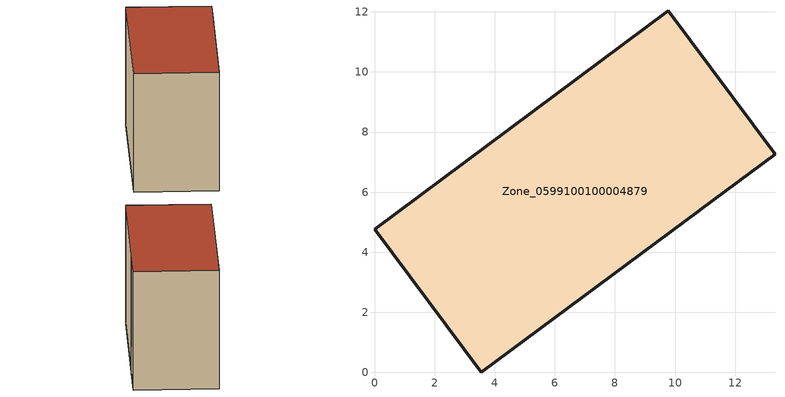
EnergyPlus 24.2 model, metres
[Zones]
Zone_0599100100004879
 floor ground (C_G): 13.33,7.25 10.84,5.41 10.82,5.39 3.55,0 0,4.77 9.77,12.04 z0
 wall outside (C_F): 10.84,5.41 13.33,7.25 9.77,12.04 0,4.77 3.55,0 10.82,5.39 10.84,5.41 z0:8.89
 roof outside (C_R): 10.82,5.39 10.84,5.41 13.33,7.25 9.77,12.04 0,4.77 3.55,0 z8.89
[BUILDING]
Pand.0599100100004879: North Axis=0; Terrain=City; Loads Convergence Tolerance Value=0.04; Temperature Convergence Tolerance Value=0.4; Solar Distribution=FullExterior; Maximum Number of Warmup Days=25; Minimum Number of Warmup Days=1
[Site:Location]
Rotterdam.The.Hague.AP_ZH_NLD Design_Conditions: Latitude=51.96; Longitude=4.45; Time Zone=1; Elevation=-4.5
[SITE:GROUNDTEMPERATURE:BUILDINGSURFACE]
18, 18, 18, 18, 18, 18, 18, 18, 18, 18, 18, 18
[MATERIAL] Thermal Absorptance=0.9; Solar Absorptance=0.7; Visible Absorptance=0.7
Name | Roughness | Thickness | Conductivity | Density | Specific Heat
G.TC.2006-2014 | MediumSmooth | 0.15 | 0.06 | 540 | 1210
F.TC.2006-2014 | Rough | 0.3 | 0.12 | 1920 | 840
R.TC.2006-2014 | MediumRough | 0.2 | 0.08 | 1500 | 1000
[CONSTRUCTION]
C_G: G.TC.2006-2014
C_F: F.TC.2006-2014
C_R: R.TC.2006-2014
[ZONE]
Zone_0599100100004879: Type=1; Multiplier=1; Ceiling Height=Autocalculate; Volume=Autocalculate; Floor Area=autocalculate; Part of Total Floor Area=Yes
[ZONEINFILTRATION:DESIGNFLOWRATE]
Infil_Zone_0599100100004879: Zone or ZoneList or Space or SpaceList=Zone_0599100100004879; Schedule=AlwaysOn; Design Flow Rate Calculation Method=Flow/Area; Flow Rate per Floor Area=0.0015; Constant Term Coefficient=1; Temperature Term Coefficient=0; Velocity Term Coefficient=0; Velocity Squared Term Coefficient=0
[HVACTEMPLATE:ZONE:IDEALLOADSAIRSYSTEM]
Zone_0599100100004879: Maximum Heating Supply Air Temperature=50; Minimum Cooling Supply Air Temperature=13; Maximum Heating Supply Air Humidity Ratio=0.0156; Minimum Cooling Supply Air Humidity Ratio=0.0077; Heating Limit=NoLimit; Cooling Limit=NoLimit; Dehumidification Control Type=ConstantSensibleHeatRatio; Cooling Sensible Heat Ratio=0.7; Dehumidification Setpoint=60; Humidification Control Type=None; Humidification Setpoint=30; Outdoor Air Method=None; Outdoor Air Flow Rate per Person=0.00944; Outdoor Air Flow Rate per Zone Floor Area=0; Outdoor Air Flow Rate per Zone=0; Demand Controlled Ventilation Type=None; Outdoor Air Economizer Type=NoEconomizer; Heat Recovery Type=None; Sensible Heat Recovery Effectiveness=0.7; Latent Heat Recovery Effectiveness=0.65
[ZONECONTROL:THERMOSTAT]
ThermostatControl_Zone_0599100100004879: Zone or ZoneList=Zone_0599100100004879; Control Type Schedule=DualSetpointControlType; Control 1=Thermostat_Zone_0599100100004879; Temperature Difference Between Cutout And Setpoint=0
[THERMOSTATSETPOINT:DUALSETPOINT]
Thermostat_Zone_0599100100004879: Heating Setpoint Temperature Schedule=HeatingSetpoint_Zone_0599100100004879; Cooling Setpoint Temperature Schedule=CoolingSetpoint_Zone_0599100100004879
[SCHEDULE:COMPACT]
HeatingSetpoint_Zone_0599100100004879: Through: 12/31, For: AllDays, Until: 24:00, 21
CoolingSetpoint_Zone_0599100100004879: Through: 12/31, For: AllDays, Until: 24:00, 24
DualSetpointControlType: Through: 12/31, For: AllDays, Until: 24:00, 4
AlwaysOn: Through: 12/31, For: AllDays, Until: 24:00, 1
